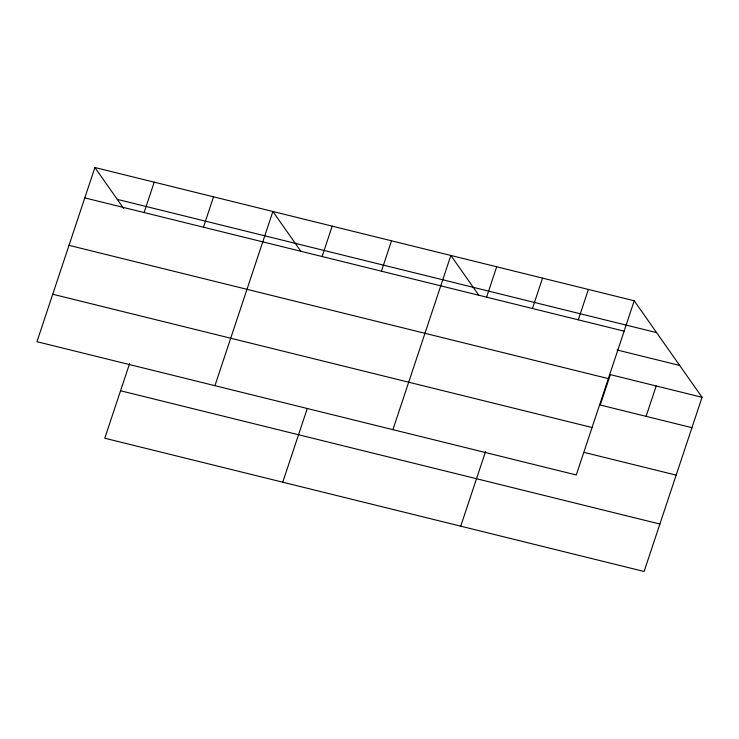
<?xml version="1.0" encoding="UTF-8"?>
<svg xmlns="http://www.w3.org/2000/svg" width="739" height="739" viewBox="0 0 739 739"><rect width="100%" height="100%" fill="white"/><g stroke="black" fill="none" stroke-linecap="round" stroke-linejoin="round"><path stroke-width="1.11" d="M94.897 167.513L36.95 341.704L576.281 474.965L634.228 300.773L94.897 167.513L123.681 208.481M144.114 212.546L154.22 182.173M129.593 363.606L104.772 438.227L644.103 571.487L702.05 397.296L634.228 300.773M203.447 227.206L213.553 196.833M214.929 385.684L272.876 211.483L301.022 251.546M322.102 256.525L332.208 226.143M282.751 482.207L307.212 408.667M381.426 271.185L391.531 240.803M392.908 429.655L450.855 255.463L479.001 295.517M486.595 297.17L496.7 266.788M532.44 308.496L542.546 278.113M460.73 526.177L485.551 451.557M578.286 319.821L588.392 289.448M646.098 416.343L656.204 385.97M117.279 199.364L656.611 332.624M84.791 197.886L624.122 331.155M617.056 349.972L679.668 365.445M702.05 397.296L610.359 374.636L600.253 405.018L691.944 427.678M69.004 245.348L608.336 378.608M52.737 294.242L592.068 427.512M584.466 452.48L676.157 475.131M120.559 390.765L659.89 524.034"/></g></svg>
